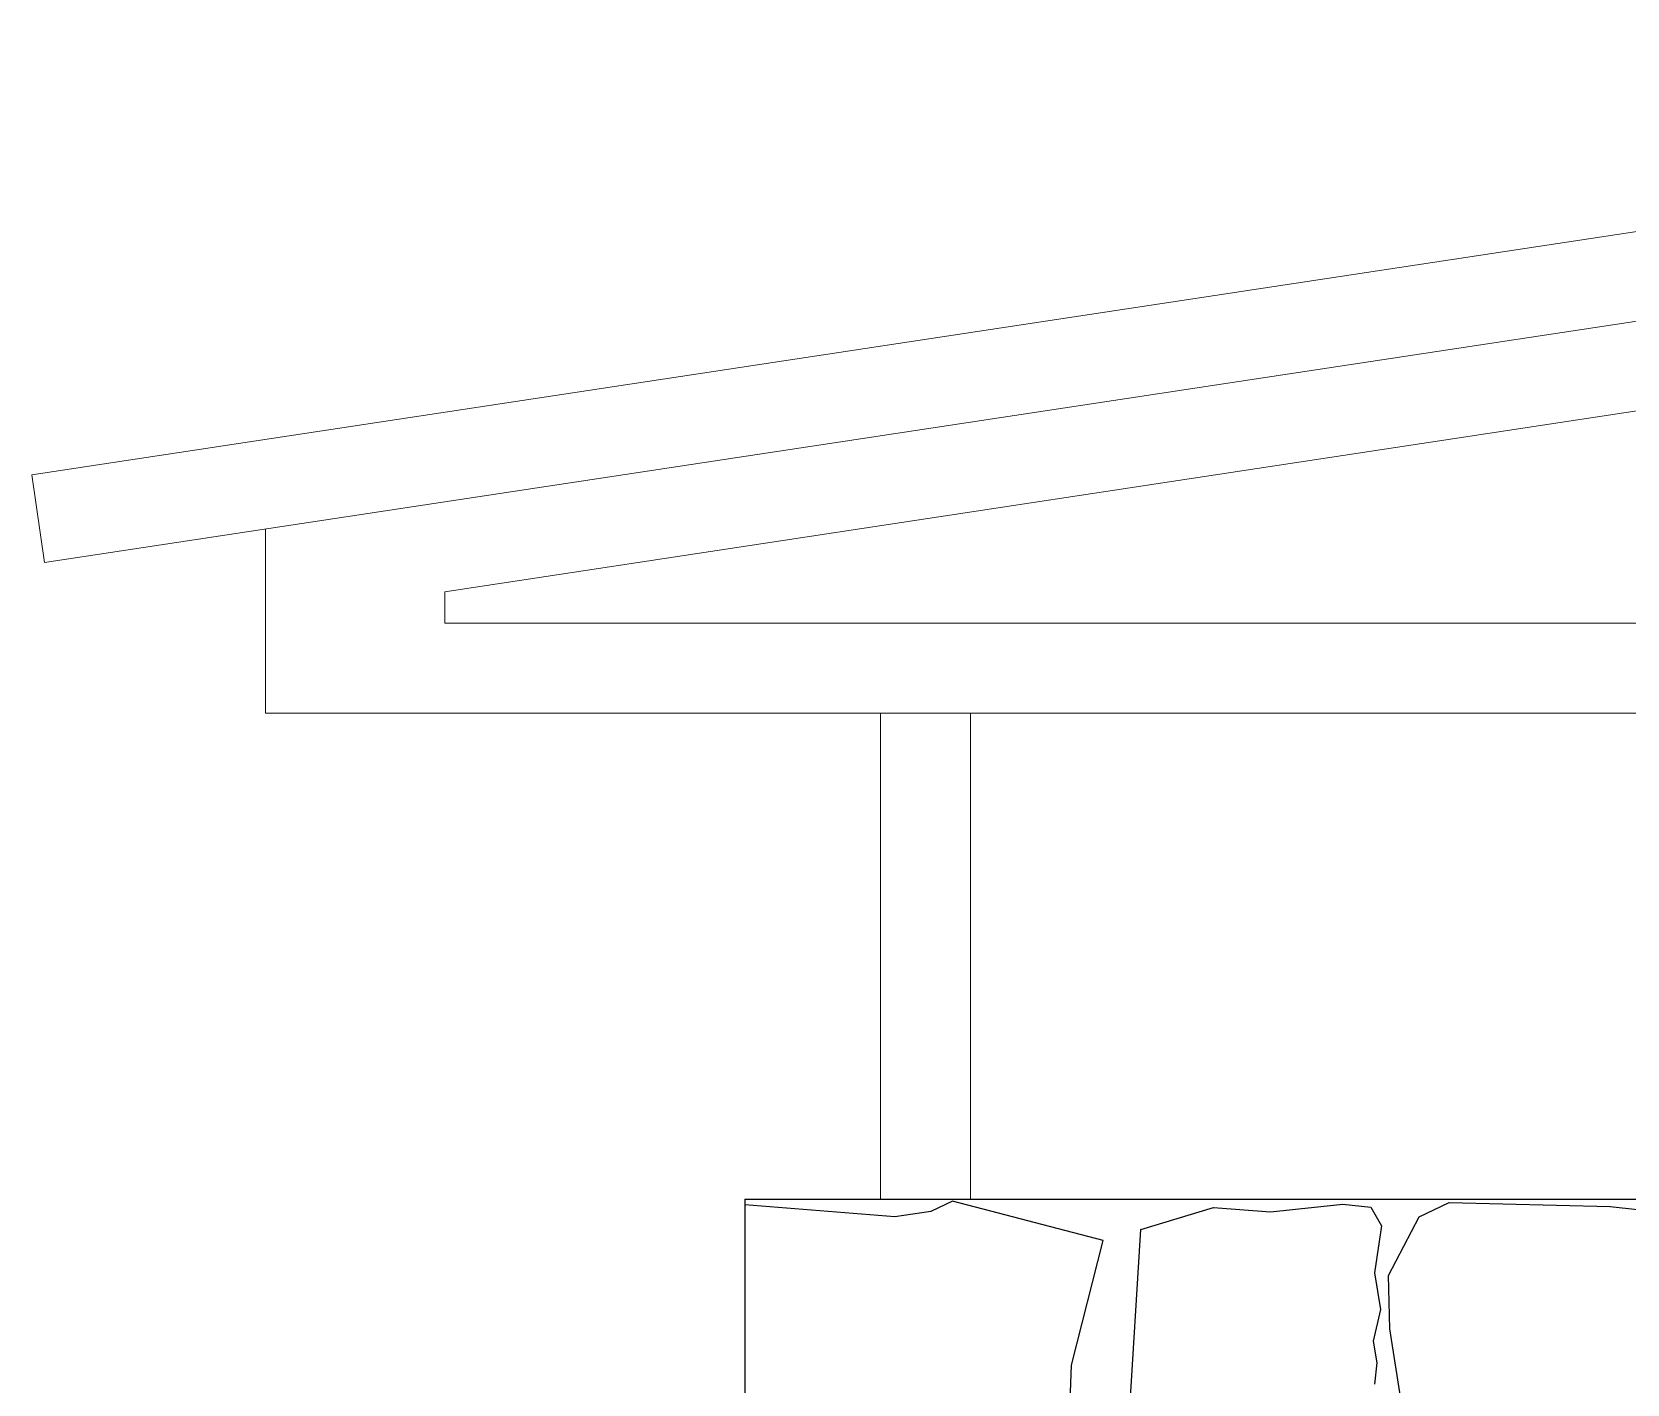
# Model space of a CAD drawing. Header units: feet. Extents: x -10410 to 374725, y -46422 to 88923.
# Drawn here: x 297116 to 298005, y -103 to 650 of the extents above; entities that cross this region are included whole.
import ezdxf

# ---------------------------------------------------------------- set-up
doc = ezdxf.new("R2010")
doc.units = ezdxf.units.FT
doc.header["$MEASUREMENT"] = 0
doc.layers.add('Конструктив - Стены Несущие_Ном._пера__120', color=7, linetype='Continuous', lineweight=5)
doc.layers.add('Конструктив - Стены Несущие_Ном._пера__87', color=7, linetype='Continuous', lineweight=25, true_color=0x6a6a6a)

# ---------------------------------------------------------------- blocks, each defined once
blk = doc.blocks.new('*X144')
at = {"layer": 'Конструктив - Стены Несущие_Ном._пера__87', "linetype": 'Continuous'}
for p, q in [((297596.59, -9.91), (297513.02, -3.25)), ((297616.61, -6.94), (297596.59, -9.91)), ((297628.74, -1.24), (297616.61, -6.94)), ((297712.66, -23.12), (297628.74, -1.24)), ((297733.51, -16.84), (297774.07, -4.71)), ((297774.07, -4.71), (297805.77, -7.18)), ((297805.77, -7.18), (297846.15, -2.91)), ((297846.15, -2.91), (297861.74, -4.46)), ((297861.74, -4.46), (297867.76, -14.94)), ((297888.74, -9.91), (297905.34, -1.98)), ((297905.34, -1.98), (297995, -4.21)), ((297995, -4.21), (298047.26, -9.91)), ((297724.9, -159.5), (297733.51, -16.84)), ((297867.76, -14.94), (297863.75, -40.98)), ((297871.65, -42.6), (297888.74, -9.91)), ((297694.99, -92.52), (297712.66, -23.12)), ((297863.75, -40.98), (297867.03, -61.53)), ((297872.39, -72.32), (297871.65, -42.6)), ((297867.03, -61.53), (297863.01, -79.05)), ((297863.01, -79.05), (297864.98, -91.16)), ((297878.83, -113.68), (297872.39, -72.32)), ((297692.68, -150.57), (297694.99, -92.52)), ((297864.98, -91.16), (297863.83, -103.03))]:
    blk.add_line(p, q, dxfattribs=at)
blk = doc.blocks.new('Штриховка_72', base_point=(0, 0))
at = {"layer": 'Конструктив - Стены Несущие_Ном._пера__87', "linetype": 'Continuous'}
blk.add_blockref('*X144', (0, 0), dxfattribs=at)

msp = doc.modelspace()

# ---------------------------------------------------------------- linework, layer by layer
at = {"layer": 'Конструктив - Стены Несущие_Ном._пера__120', "linetype": 'Continuous'}
for p, q in [((297115.7592, 403.37405), (298742.65753, 650)), ((297122.81243, 354.44327), (298742.65753, 600)), ((297345.85069, 338.25425), (298742.65753, 550)), ((297122.81243, 354.44327), (297115.7592, 403.37405)), ((297245.85069, 270.69998), (297245.85069, 373.09497)), ((297345.85069, 320.69998), (297345.85069, 338.25425)), ((297345.85069, 320.69998), (298742.65753, 320.69998)), ((297245.85069, 270.69998), (298777.65753, 270.69998)), ((297588.62452, 0), (297588.62452, 270.69998)), ((297588.62452, 0), (297588.62452, 270.69998)), ((297638.62452, 0), (297638.62452, 270.69998))]:
    msp.add_line(p, q, dxfattribs=at)
at = {"layer": 'Конструктив - Стены Несущие_Ном._пера__87', "linetype": 'Continuous'}
for q in [(298662.65754, 0), (297513.01792, -1050)]:
    msp.add_line((297513.01792, 0), q, dxfattribs=at)

# ---------------------------------------------------------------- block references
msp.add_blockref('Штриховка_72', (0, 0), dxfattribs=at)

doc.saveas('drawing.dxf')
